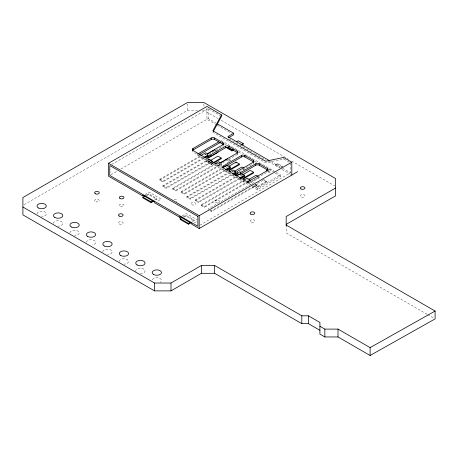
<?xml version="1.0" encoding="UTF-8"?>
<svg xmlns="http://www.w3.org/2000/svg" width="458" height="458" viewBox="0 0 458 458"><rect width="100%" height="100%" fill="white"/><g stroke="black" fill="none" stroke-linecap="round" stroke-linejoin="round"><path stroke-width="0.34" stroke-dasharray="2.29 1.72" d="M24.137 204.663L187.454 110.372L198.182 110.372M111.638 164.474L208.253 108.689L220.327 115.662M110.962 174.738L117.214 171.126M120.872 169.013L208.253 118.565L216.119 123.11M203.942 158.245L162.882 181.946L159.642 180.08L159.642 179.33L200.117 155.96M159.642 180.08L200.701 156.373M208.831 154.392L222.949 146.239A2.387 1.38 0 0 0 223.624 145.449M159.642 179.33L162.882 181.202L203.358 157.833M144.94 194.467L149.102 192.068L161.199 199.047L157.037 201.451M207.159 159.808L206.295 160.306L206.295 161.8L211.046 164.548L212.346 163.798L249.307 185.135M146.297 195.102L148.61 193.768L156.934 198.577L156.934 199.322L155.199 200.323M211.47 162.126L166.117 188.307L162.882 186.435L162.882 185.69L207.651 159.842M146.297 195.852L148.61 194.518L156.934 199.322M162.882 186.435L208.23 160.254L208.23 162.498L211.47 164.37L212.684 163.666M206.295 161.8L207.589 161.05L207.589 159.556M208.23 162.498L210.05 161.445M162.882 185.69L166.117 187.557L211.504 161.359M197.845 153.934L197.845 155.428L211.046 163.048L211.911 162.55M217.945 165.115L221.185 166.987L221.185 164.743L175.838 190.923L172.597 189.057L172.597 188.307L214.304 164.227M172.597 189.057L215.495 164.29M154.621 199.911L156.934 198.577M228.101 159.762L218.976 165.029A2.387 1.38 0 0 1 215.604 165.029L192.995 151.982A2.387 1.38 0 0 1 192.618 151.695M228.714 159.407L237.233 154.489A2.387 1.38 0 0 0 237.748 154.043M172.597 188.307L175.838 190.179L221.832 163.621L221.832 165.865L218.592 163.993M227.277 162.722L230.901 160.626L228.204 159.069M225.319 170.588L184.259 194.289L181.019 192.423L181.019 191.673L221.495 168.304M181.019 192.423L222.078 168.716M181.019 191.673L184.259 193.545L224.735 170.176M232.372 174.738L190.087 199.156L186.853 197.284L186.853 196.534L228.553 172.46M186.853 197.284L229.137 172.872M186.853 196.534L190.087 198.406L231.794 174.326M239.122 171.882L253.24 163.729A2.387 1.38 0 0 0 253.858 163.111M243.341 169.907L244.549 169.208M240.181 178.46L198.509 202.522L195.274 200.65L195.274 199.9L235.75 176.53M195.274 200.65L236.334 176.943M195.274 199.9L198.509 201.772L239.603 178.048M248.465 181.906L204.342 207.382L201.102 205.51L201.102 204.766L242.809 180.687M182.152 215.953L186.309 213.548L197.198 219.834M201.102 205.51L243.999 180.744M183 216.96L185.891 215.289L194.215 220.098L194.215 220.848L192.48 221.849M184.156 217.04L185.891 216.039L194.215 220.848M282.071 166.775L277.748 164.279L275.435 165.613L275.435 164.863L277.748 163.529L282.689 166.386L280.96 167.382M201.102 204.766L204.342 206.632L246.656 182.204M247.532 182.198L249.69 183.446L259.405 177.836L259.405 177.086L250.337 182.324L250.337 180.641M254.224 182.324L208.23 208.877L208.23 209.627M266.533 181.946L263.293 180.08L253.577 185.69L256.818 187.557L266.533 181.946L266.533 181.202L263.837 179.639M191.902 221.432L194.215 220.098M210.388 210.125L211.47 210.749L257.465 184.19L257.465 186.435L254.224 184.568M209.85 210.56L211.47 211.499L256.818 185.313L256.818 187.557M194.244 222.931L197.215 221.22M257.465 186.435L266.533 181.202M252.999 185.776L257.31 188.261L280.582 174.83L280.582 176.324L257.31 189.761L251.768 186.561M199.74 225.216L290.504 172.815L290.504 162.939M289.347 162.275L283.576 158.943L265.64 162.75L212.85 132.27M202.476 110.372L203.907 110.372L218.123 118.582M221.208 120.362L288.574 159.258M291.666 161.044L334.93 186.017M216.674 124.925L206.953 119.315L206.953 107.876M217.281 125.274L231.25 133.341M270.838 161.462L281.899 167.846M282.512 168.201L290.504 172.815M275.435 164.863L280.382 167.72M229.052 138.831L254.276 153.396M254.888 153.751L265.961 160.14M268.422 161.559L279.495 167.954M281.956 169.374L290.567 174.349M221.117 140.497L275.624 171.968M276.243 172.328L280.582 174.83M269.344 169.094L273.672 171.59M224.214 143.783L226.069 144.854M238.458 152.01L242.173 154.151M254.562 161.308L257.041 162.739M268.812 169.529L272.527 171.676M275.006 173.107L280.582 176.324M268.274 171.137L271.359 172.924M267.655 171.532L270.747 173.313M215.249 150.092L216.325 150.716M214.705 150.527L215.787 151.151M228.204 159.819L229.824 160.752M256.709 176.273L259.405 177.836M206.071 154.518L204.989 153.894L204.989 155.577M226.91 166.552L227.987 167.176M241.16 174.779L242.242 175.403M232.2 171.103L233.82 172.036M246.994 179.639L248.07 180.263M255.198 184.379L256.818 185.313M216.657 164.788L221.586 167.634M246.839 182.215L252.387 185.416M208.877 161.376L212.117 163.248L212.117 162.126M427.068 314.268L286.181 232.927L286.181 225.788M427.686 314.623L433.863 318.19M283.576 157.443L283.576 158.943M277.748 163.529L277.748 164.279M263.293 179.33L263.293 180.08M257.31 188.261L257.31 189.761M249.69 181.202L249.69 183.446M241.269 174.469L241.269 175.591M240.622 175.03L240.622 176.153M237.233 152.995L237.233 154.489M232.847 171.103L232.847 172.225M226.367 166.798L226.367 168.481M212.346 162.304L212.346 163.798M211.47 162.687L211.47 164.37M211.47 210.749L211.47 211.499M211.046 163.048L211.046 164.548M208.253 108.689L208.253 118.565M205.636 153.894L205.636 155.016M204.342 206.632L204.342 207.382M203.907 103.949L203.907 106.806M198.509 201.772L198.509 202.522M190.087 198.406L190.087 199.156M187.454 103.949L187.454 110.372M185.891 215.289L185.891 216.039M184.259 193.545L184.259 194.289M175.838 190.179L175.838 190.923M166.117 187.557L166.117 188.307M162.882 181.202L162.882 181.946M148.61 193.768L148.61 194.518M174.172 199.356A2.324 1.345 0 0 1 176.788 199.98A2.324 1.345 0 0 1 176.416 201.6M37.006 213.926A4.654 2.685 0 0 1 41.661 211.241A4.654 2.685 0 0 1 46.315 213.926A4.654 2.685 0 0 1 41.661 216.611M53.46 223.43A4.654 2.685 0 0 1 58.114 220.739A4.654 2.685 0 0 1 62.769 223.43A4.654 2.685 0 0 1 58.114 226.115M69.919 232.927A4.654 2.685 0 0 1 74.574 230.242A4.654 2.685 0 0 1 79.228 232.927A4.654 2.685 0 0 1 74.574 235.612M86.373 242.425A4.654 2.685 0 0 1 90.621 239.752A4.654 2.685 0 0 1 95.608 241.961A4.654 2.685 0 0 1 92.23 245.024M102.827 251.929A4.654 2.685 0 0 1 107.481 249.244A4.654 2.685 0 0 1 112.136 251.929A4.654 2.685 0 0 1 107.481 254.614M119.28 261.426A4.654 2.685 0 0 1 123.935 258.741A4.654 2.685 0 0 1 128.589 261.426A4.654 2.685 0 0 1 123.935 264.117M135.894 271.623A4.654 2.685 0 0 1 139.988 268.251A4.654 2.685 0 0 1 145.026 271.165A4.654 2.685 0 0 1 139.186 273.523M152.354 279.735A4.654 2.685 0 0 1 159.172 278.103A4.654 2.685 0 0 1 160.14 282.328M222.668 168.847A2.387 1.38 0 0 0 223.286 169.466L245.889 182.519A2.387 1.38 0 0 0 249.266 182.519L267.524 171.979A2.387 1.38 0 0 0 268.199 171.183M192.377 151.363A2.387 1.38 0 0 1 192.32 151.186M191.564 204.646A2.324 1.345 0 0 0 195.457 204.045A2.324 1.345 0 0 0 192.606 202.402A2.324 1.345 0 0 0 191.564 204.646M215.426 202.27A2.324 1.345 0 0 0 219.319 201.669A2.324 1.345 0 0 0 216.468 200.026A2.324 1.345 0 0 0 215.426 202.27M95.785 201.789A2.324 1.345 0 0 0 99.277 200.627A2.324 1.345 0 0 0 95.785 199.465A2.324 1.345 0 0 0 95.785 201.789M120.465 206.541A2.324 1.345 0 0 0 123.958 205.379A2.324 1.345 0 0 0 120.465 204.211A2.324 1.345 0 0 0 120.465 206.541M119.16 223.905A2.324 1.345 0 0 0 123.053 223.298A2.324 1.345 0 0 0 120.208 221.655A2.324 1.345 0 0 0 119.16 223.905M251.287 222.216A2.324 1.345 0 0 0 254.774 221.054A2.324 1.345 0 0 0 251.287 219.886A2.324 1.345 0 0 0 251.287 222.216M301.473 197.037A2.324 1.345 0 0 0 304.965 195.875A2.324 1.345 0 0 0 301.473 194.713A2.324 1.345 0 0 0 301.473 197.037"/><path stroke-width="0.69" d="M180.962 216.64L179.771 217.321L154.661 202.825L154.661 202.075L142.564 195.097L142.564 195.841L108.483 176.164L108.483 163.3L206.953 106.445L221.535 114.866L212.85 130.776L265.64 161.256L283.576 157.443L291.798 162.189L291.798 175.059M213.182 131.658L221.535 116.361L221.535 114.866M192.995 148.535L211.252 137.995A2.387 1.38 0 0 1 214.63 137.995L222.949 142.799A2.387 1.38 0 0 1 222.949 144.745L207.606 153.607A1.832 1.059 0 0 0 207.606 155.102A1.832 1.059 0 0 0 210.193 155.102L225.536 146.239A2.387 1.38 0 0 1 228.914 146.239L237.233 151.043A2.387 1.38 0 0 1 237.233 152.995L218.976 163.535A2.387 1.38 0 0 1 215.604 163.535L192.995 150.482A2.387 1.38 0 0 1 192.995 148.535L192.995 150.029A2.387 1.38 0 0 0 192.48 150.476M192.995 150.029L211.252 139.49A2.387 1.38 0 0 1 214.63 139.49L222.949 144.293A2.387 1.38 0 0 1 223.567 144.911M197.845 153.934L218.666 141.911M228.41 137.784L233.677 134.744L233.677 133.244L227.821 136.627L268.995 160.397M199.07 154.718L220.504 142.346M200.73 155.606L205.636 152.772L207.795 154.02M208.058 153.619L209.266 152.926M210.474 152.228L214.705 149.783M203.97 157.478L207.039 155.709M204.554 157.89L207.617 156.121M207.314 155.319A1.832 1.059 0 0 0 207.783 156.688A1.832 1.059 0 0 0 210.193 156.596L225.536 147.739A2.387 1.38 0 0 1 228.914 147.739L237.233 152.543A2.387 1.38 0 0 1 237.851 153.161M206.071 156.762L208.23 158.01L217.945 152.399L217.945 151.65M236.58 141.762L238.315 140.761L243.255 143.617L243.255 144.367L242.105 145.031M153.464 201.325L151.157 202.659L142.833 197.856L142.833 197.106L145.14 195.772M210.691 160.329L217.945 156.138L221.185 158.01L221.185 158.76L213.897 162.968M233.66 149.903L231.931 150.905L226.985 148.054L226.985 147.304L231.931 150.155L233.082 149.491M240.948 144.951L243.255 143.617M213.325 162.55L221.185 158.01M214.916 163.872L218.592 161.748L220.756 162.996M142.833 197.106L151.157 201.909L152.892 200.913M220.407 162.945L223.43 161.205M224.643 160.506L227.666 158.76M223.286 166.025L241.543 155.485A2.387 1.38 0 0 1 244.916 155.485L253.24 160.289A2.387 1.38 0 0 1 253.24 162.235L237.891 171.092A1.832 1.059 0 0 0 237.891 172.592A1.832 1.059 0 0 0 240.484 172.592L255.827 163.729A2.387 1.38 0 0 1 259.205 163.729L267.524 168.533A2.387 1.38 0 0 1 267.524 170.479L249.266 181.024A2.387 1.38 0 0 1 245.889 181.024L223.286 167.971A2.387 1.38 0 0 1 223.286 166.025L223.286 167.519A2.387 1.38 0 0 0 222.771 167.966M222.725 167.594L227.013 165.115L230.254 166.987L230.254 169.231L239.322 163.993L239.322 164.743L229.607 170.353L227.449 169.105M223.286 167.519L241.543 156.98A2.387 1.38 0 0 1 244.916 156.98L253.24 161.783A2.387 1.38 0 0 1 253.858 162.401M228.828 166.311L236.088 162.126L239.322 163.993M225.347 169.821L230.254 166.987M225.931 170.233L229.607 168.109L229.607 170.353M229.166 172.105L232.847 169.981L236.088 171.847L236.088 174.092L237.296 173.393M234.055 171.527L241.916 166.987L244.074 168.235M232.406 173.971L236.088 171.847M233.597 174.034L235.441 172.969L235.441 175.214L233.82 174.28M235.441 175.214L237.868 173.811M236.362 176.175L241.269 173.347L244.509 175.214L244.509 177.458L253.577 172.225L253.577 172.969L243.862 178.58L241.698 177.338M237.421 173.061A1.832 1.059 0 0 0 238.274 174.252A1.832 1.059 0 0 0 240.484 174.086L255.827 165.224A2.387 1.38 0 0 1 259.205 165.224L267.524 170.027A2.387 1.38 0 0 1 268.142 170.645M242.477 174.893L250.337 170.353L253.577 172.225M239.603 178.048L244.509 175.214M240.181 178.46L243.862 176.336L243.862 178.58M243.421 180.332L247.097 178.208L250.337 180.08L247.887 181.494M190.746 222.846L188.433 224.18L180.109 219.376L180.109 218.626L181.843 217.624M248.912 179.404L256.171 175.214L258.329 176.462M108.483 163.3L199.178 215.661L291.798 162.189M180.109 218.626L188.433 223.435L190.167 222.433M179.771 217.321L179.771 216.577L191.868 223.556L191.868 224.306L199.178 228.531L297.654 171.676M22.9 207.022L154.541 283.027L170.994 283.027L201.44 265.451L214.602 265.451L301.816 315.802L308.394 315.802L319.913 322.449L319.913 334.105L324.854 336.956L338.015 336.956L370.104 355.482L435.1 318.905L435.1 311.051L286.181 225.073M335.548 188.02L286.181 216.525L286.181 225.8M286.181 224.38L335.548 195.875L335.548 178.523L203.907 102.518L187.454 102.518L22.9 197.524L22.9 214.876L154.541 290.882L170.994 290.882L201.44 273.306L214.602 273.306L301.816 323.657L308.394 323.657L319.913 330.304M319.913 326.251L324.854 329.102L338.015 329.102L370.104 347.628L435.1 311.051M217.332 123.809L233.677 133.244M267.655 170.782L266.419 170.073L266.419 170.817M208.877 159.132L212.117 161.004L212.117 162.126M370.104 347.628L370.104 355.482M338.015 329.102L338.015 336.956M324.854 329.102L324.854 336.956M308.394 315.802L308.394 323.657M301.816 315.802L301.816 323.657M267.524 168.533L267.524 170.027M259.205 163.729L259.205 165.224M255.827 163.729L255.827 165.224M253.24 160.289L253.24 161.783M244.916 155.485L244.916 156.98M241.543 155.485L241.543 156.98M240.484 172.592L240.484 174.086M237.233 151.043L237.233 152.543M236.088 162.126L236.088 162.871M231.931 150.155L231.931 150.905M228.914 146.239L228.914 147.739M225.536 146.239L225.536 147.739M222.949 142.799L222.949 144.293M214.63 137.995L214.63 139.49M214.602 265.451L214.602 273.306M211.252 137.995L211.252 139.49M210.193 155.102L210.193 156.596M208.23 156.327L208.23 158.01M201.44 265.451L201.44 273.306M199.178 215.661L199.178 228.531M188.433 223.435L188.433 224.18M170.994 283.027L170.994 290.882M154.541 283.027L154.541 290.882M151.157 201.909L151.157 202.659M197.885 216.411L109.777 165.544L109.777 175.42L197.885 226.286L197.885 216.411M38.369 207.972A4.654 2.685 0 0 0 46.155 206.77A4.654 2.685 0 0 0 40.459 203.478A4.654 2.685 0 0 0 38.369 207.972M54.828 217.47A4.654 2.685 0 0 0 62.614 216.268A4.654 2.685 0 0 0 56.912 212.976A4.654 2.685 0 0 0 54.828 217.47M71.282 226.973A4.654 2.685 0 0 0 79.068 225.765A4.654 2.685 0 0 0 73.366 222.479A4.654 2.685 0 0 0 71.282 226.973M87.736 236.471A4.654 2.685 0 0 0 95.522 235.269A4.654 2.685 0 0 0 89.82 231.977A4.654 2.685 0 0 0 87.736 236.471M104.189 245.975A4.654 2.685 0 0 0 111.975 244.767A4.654 2.685 0 0 0 106.279 241.481A4.654 2.685 0 0 0 104.189 245.975M120.649 255.472A4.654 2.685 0 0 0 128.435 254.27A4.654 2.685 0 0 0 122.733 250.978A4.654 2.685 0 0 0 120.649 255.472M137.102 264.976A4.654 2.685 0 0 0 144.888 263.768A4.654 2.685 0 0 0 139.186 260.476A4.654 2.685 0 0 0 137.102 264.976M153.556 274.474A4.654 2.685 0 0 0 161.342 273.271A4.654 2.685 0 0 0 155.64 269.98A4.654 2.685 0 0 0 153.556 274.474M95.304 193.723A2.324 1.345 0 0 0 99.197 193.121A2.324 1.345 0 0 0 96.346 191.473A2.324 1.345 0 0 0 95.304 193.723M119.985 198.474A2.324 1.345 0 0 0 123.878 197.867A2.324 1.345 0 0 0 121.026 196.224A2.324 1.345 0 0 0 119.985 198.474M250.801 214.149A2.324 1.345 0 0 0 254.694 213.542A2.324 1.345 0 0 0 251.848 211.899A2.324 1.345 0 0 0 250.801 214.149M300.992 188.971A2.324 1.345 0 0 0 304.885 188.37A2.324 1.345 0 0 0 302.034 186.727A2.324 1.345 0 0 0 300.992 188.971M119.16 216.05A2.324 1.345 0 0 0 123.053 215.443A2.324 1.345 0 0 0 120.208 213.8A2.324 1.345 0 0 0 119.16 216.05"/></g></svg>
